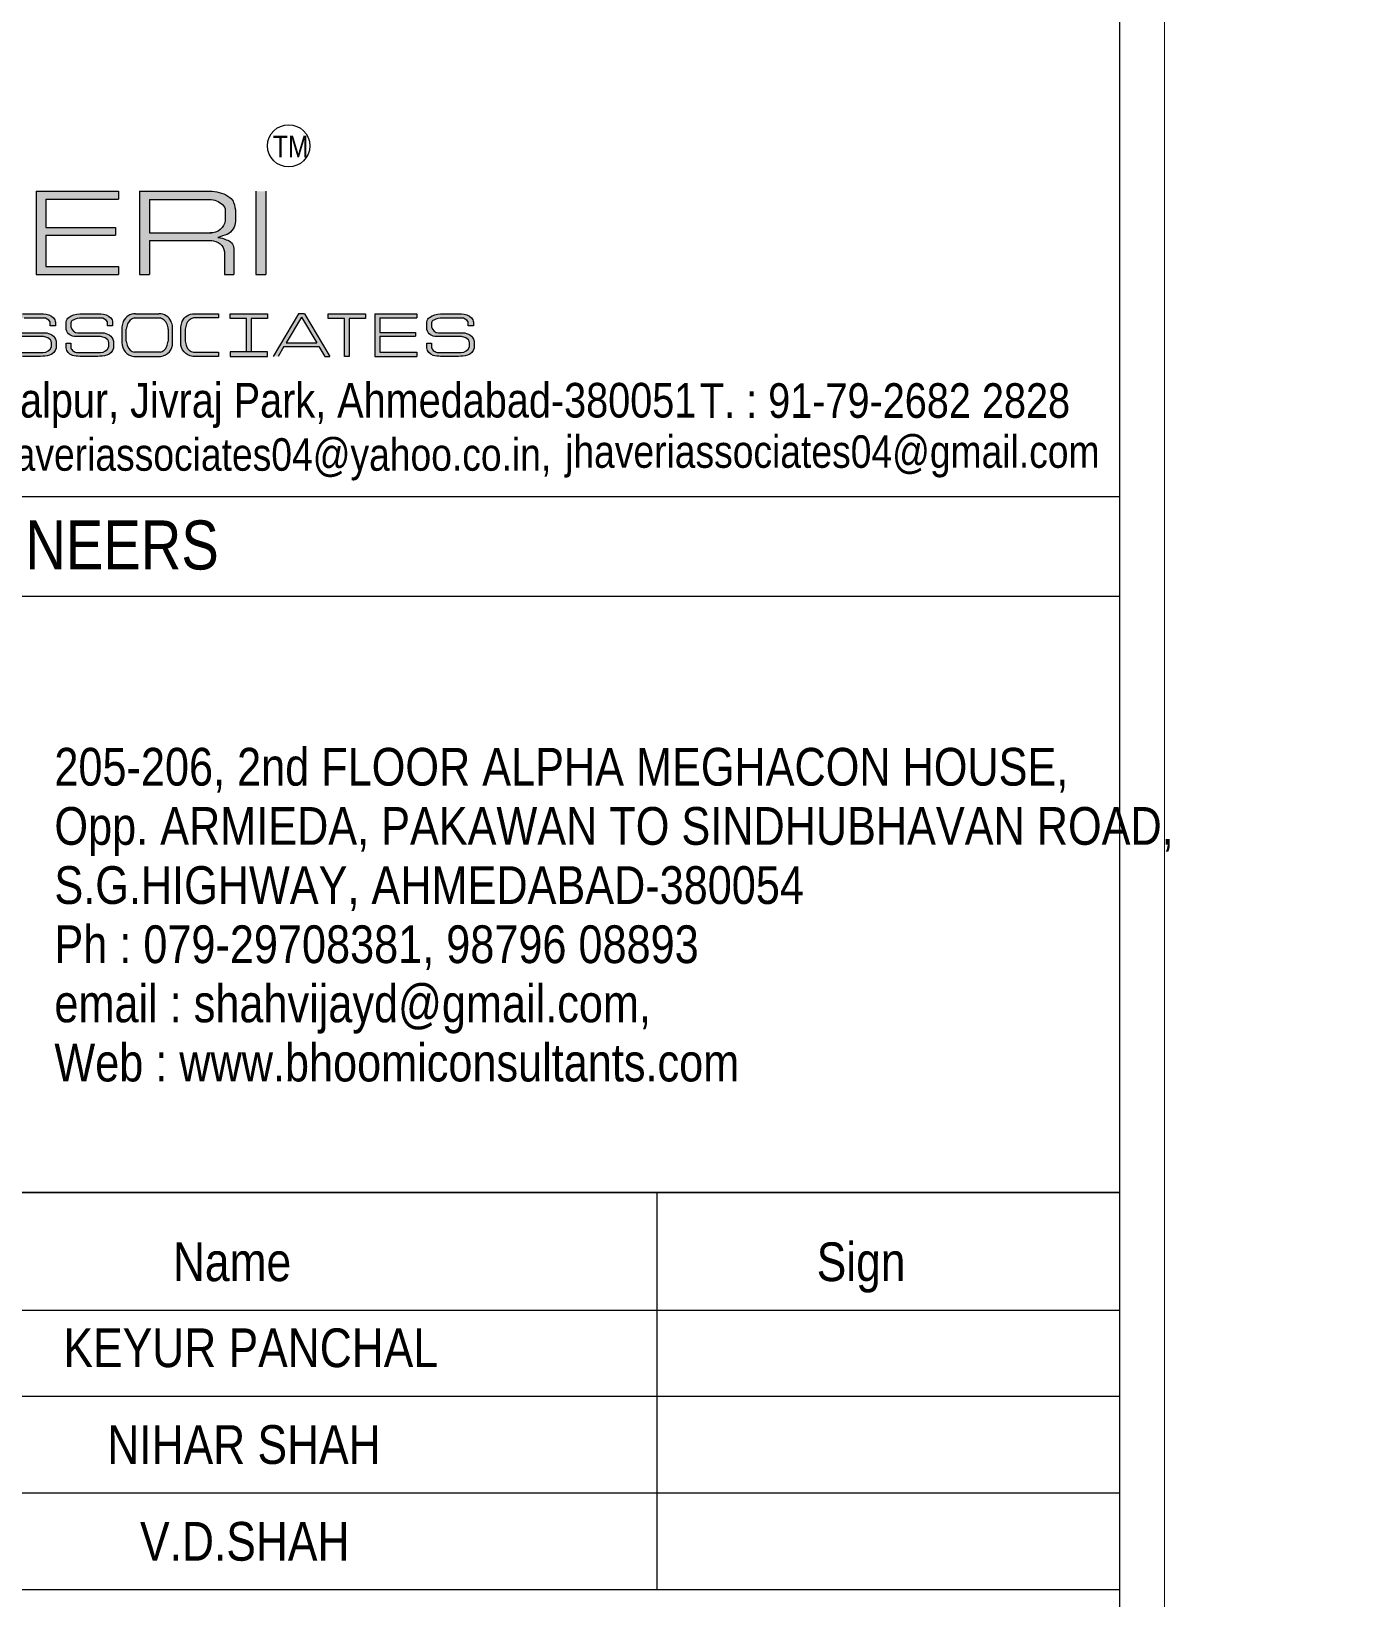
# Model space of a CAD drawing. Header units: millimetres. Extents: x 1112055 to 3390982, y -148532 to 766891.
# Drawn here: x 3072586 to 3083605, y 312765 to 325783 of the extents above; entities that cross this region are included whole.
import ezdxf

# ---------------------------------------------------------------- set-up
doc = ezdxf.new("R2010")
doc.units = ezdxf.units.MM
for name, color, linetype, lineweight in [('B TITLE BLOCK', 250, 'Continuous', 0), ('P_TITLE BLOCK TEXT', 7, 'Continuous', 9), ('tb text', 7, 'Continuous', 13)]:
    doc.layers.add(name, color=color, linetype=linetype, lineweight=lineweight)
doc.layers.add('FORMAT TEXT', color=7, linetype='Continuous')
doc.styles.add('SWINC', font='swissc.ttf')

msp = doc.modelspace()

# ---------------------------------------------------------------- hatches: boundary and pattern name
at = {"layer": 'P_TITLE BLOCK TEXT'}
for color, points in [(7, [(3073310.984373331, 324453.9396217392), (3072627.183049562, 324453.9396217392), (3072627.183049562, 323761.9923354262), (3073310.984373331, 323761.9923354262), (3073310.984373331, 323828.443466751), (3072708.229262485, 323828.443466751), (3072708.229262485, 324089.8603084233), (3073285.643502244, 324089.8603084233), (3073285.643502244, 324151.8447571335), (3072708.229262485, 324151.8447571335), (3072708.229262485, 324388.2525793597), (3073310.984373331, 324388.2525793597)]), (7, [(3074533.163928625, 324453.9396217392), (3074452.117715688, 324453.9396217392), (3074452.117715688, 323761.9923354262), (3074533.163928625, 323761.9923354262)]), (256, [(3073828.327321661, 323197.3562700829), (3073828.327321661, 323328.3664413057, -0.065444553260905), (3073839.814083406, 323370.8222457828, -0.3186236598127411), (3073942.05383104, 323434.7726882169), (3074141.422831879, 323434.7726882169), (3074141.422831879, 323400.8111380457), (3073932.670125935, 323400.8111380457, 0.2644804300768096), (3073875.484090236, 323350.9485070708, 0.0506837276388673), (3073864.914293024, 323306.8605753782), (3073864.914293024, 323209.4418072063, 0.0506837276411283), (3073875.484090236, 323165.3538755138, 0.2644804300830637), (3073932.670125935, 323115.4912445392), (3074141.422831879, 323115.4912445392), (3074141.422831879, 323081.5296943681), (3073927.408453187, 323081.5296943681, -0.3947190252426027)]), (256, [(3075362.11847849, 323434.7726882169), (3075051.166130857, 323434.7726882006), (3075051.166130857, 323395.8826999441), (3075187.197310545, 323395.8826999441), (3075187.197310545, 323081.5296943681), (3075226.087298801, 323081.5296943681), (3075226.087298801, 323395.8826999441), (3075362.11847849, 323395.8826999441)]), (256, [(3075790.303841323, 323434.7726882169), (3075441.219407313, 323434.7726882169), (3075441.219407313, 323081.5296943681), (3075790.303841323, 323081.5296943681), (3075790.303841323, 323115.4533718562), (3075482.59395631, 323115.4533718562), (3075482.59395631, 323248.9081445152), (3075777.367183649, 323248.9081445152), (3075777.367183649, 323280.5515553124), (3075482.59395631, 323280.5515553124), (3075482.59395631, 323401.2390824429), (3075790.303841323, 323401.2390824429)])]:
    msp.add_hatch(color=color, dxfattribs=at).paths.add_polyline_path(points)
h = msp.add_hatch(color=7, dxfattribs=at)
h.paths.add_polyline_path([(3074236.136231583, 324402.7068109405, -0.1662994059925575), (3074266.943885806, 324359.8621425907, -0.0791995366985774), (3074282.742223042, 324278.3947210738), (3074282.742223042, 324204.3273066071, -0.2597704900776225), (3074214.028294122, 324095.2024556641, -0.0146451845304826), (3074137.080887668, 324070.875935995, -0.0494066516944872), (3074205.700031699, 324051.4926832323, -0.351322737650402), (3074267.435742587, 323978.3577163239), (3074267.435742587, 323761.9923354262), (3074191.661619487, 323761.9923354262), (3074191.661619487, 323949.7859703088, 0.3675094121381071), (3074085.313108013, 324044.3620498517), (3073567.113666935, 324044.3620498517), (3073567.113666935, 323761.9923354262), (3073486.067453999, 323761.9923354262), (3073486.067453999, 324453.9396217392), (3074088.143700011, 324453.9396217392, -0.1432384059828174)])
h.paths.add_polyline_path([(3074066.37391409, 324385.7738230359, -0.1815059090176984), (3074174.508114367, 324343.3578215461, -0.2046130928259839), (3074197.720167831, 324293.3048158572), (3074197.720167831, 324214.2837739865, -0.3961353841263715), (3074071.640880419, 324107.531483944), (3073567.113666935, 324107.531483944), (3073567.113666935, 324385.7738230359)], flags=16)
h = msp.add_hatch(color=7, dxfattribs=at)
edge = h.paths.add_edge_path()
edge.add_line((3072742.820186234, 323336.8439433168), (3072742.820186234, 323370.1115986209))
edge.add_arc((3072686.587557562, 323333.5682137265), 67.06360792046587, 33.01826321565937, 89.55826277274527)
edge.add_line((3072687.104597369, 323400.6298284991), (3072528.18106126, 323400.6298284991))
edge.add_arc((3072536.674117197, 323205.1003758083), 195.7138188039583, 92.48714741867238, 114.0429537283817)
edge.add_arc((3072469.13880052, 323356.4816519212), 29.9510070574212, 114.0429537292014, 173.3691583152144)
edge.add_line((3072439.388143164, 323359.940150277), (3072439.388143164, 323326.5701847596))
edge.add_arc((3072500.506892046, 323338.8640246816), 62.34292233096473, 191.3730973810579, 266.9893197894401)
edge.add_line((3072497.23251055, 323276.607150442), (3072698.596626034, 323276.607150442))
edge.add_arc((3072704.243203539, 323184.1508481632), 92.62856831562863, 15.593509061368707, 93.49488039927837, ccw=False)
edge.add_line((3072793.462394554, 323209.0503988146), (3072793.685030419, 323149.8105164426))
edge.add_arc((3072713.421411639, 323170.8059685469), 82.96419413979505, 286.83610795887023, 345.34095802321593, ccw=False)
edge.add_arc((3072656.135762896, 323419.8675382659), 338.3850758990267, 270.957315856036, 283.90443097197135, ccw=False)
edge.add_line((3072661.789343819, 323081.5296943681), (3072513.933430066, 323081.5296943681))
edge.add_arc((3072519.11683501, 323345.7640109202), 264.2851523032929, 255.2817551210539, 268.8761901034659, ccw=False)
edge.add_arc((3072469.626220488, 323157.3614504606), 69.49078454225621, 183.4260365920849, 255.28175512112222, ccw=False)
edge.add_line((3072400.259631639, 323153.2086817559), (3072400.259631639, 323190.6698443532))
edge.add_line((3072400.259631639, 323190.6698443478), (3072439.388143172, 323190.6698443478))
edge.add_line((3072439.388143164, 323190.6698443478), (3072439.388143164, 323153.1858911444))
edge.add_arc((3072491.691733061, 323170.8016202036), 55.19039250994571, 198.6134072770147, 234.8504137460372)
edge.add_arc((3072499.681853826, 323182.1495232552), 69.06904279648975, 234.8504137460925, 265.2644397944081)
edge.add_line((3072493.979717505, 323113.3162586787), (3072684.518011803, 323113.3162586787))
edge.add_arc((3072677.676876583, 323199.0796660563), 86.03582496532252, 274.560686205346, 333.2673842340542)
edge.add_line((3072754.516802625, 323160.3783877553), (3072754.953339842, 323194.3824433329))
edge.add_arc((3072701.513305822, 323186.8261826636), 53.971606525379, 8.048099003154439, 64.75619501779866)
edge.add_arc((3072674.878511984, 323130.3365086303), 116.4255536886003, 64.75619501766535, 84.2704522637553)
edge.add_line((3072686.501611701, 323246.1804256184), (3072479.784403706, 323246.1804256184))
edge.add_arc((3072476.918419757, 323325.8482099494), 79.71931838020582, 195.9277156249386, 272.06028075515746, ccw=False)
edge.add_line((3072400.259631639, 323303.9712831308), (3072400.259631639, 323369.6000475425))
edge.add_arc((3072457.998672292, 323359.0881692105), 58.68812829139868, 127.4257817439836, 169.6818301060378, ccw=False)
edge.add_arc((3072508.347011564, 323293.2966519667), 141.5342447334787, 88.35670740953611, 127.4257817451778, ccw=False)
edge.add_line((3072512.40577981, 323434.7726882169), (3072687.745035883, 323434.7726882169))
edge.add_arc((3072688.412063226, 323317.364716862), 117.4098661228488, 45.30042708121442, 90.32550976599077, ccw=False)
edge.add_arc((3072734.479678722, 323363.9179890265), 51.91610804594104, 1.893356471615789, 45.30042708090781, ccw=False)
edge.add_line((3072786.367443367, 323365.6332604045), (3072786.367443367, 323336.8439433145))
edge.add_line((3072786.367443367, 323336.8439433168), (3072742.820186241, 323336.8439433168))
h = msp.add_hatch(color=7, dxfattribs=at)
edge = h.paths.add_edge_path()
edge.add_line((3073218.499517588, 323336.8439433168), (3073218.499517588, 323370.1115986209))
edge.add_arc((3073162.266888916, 323333.5682137265), 67.06360792046587, 33.01826321565937, 89.55826277274527)
edge.add_line((3073162.783928722, 323400.6298284991), (3073003.860392613, 323400.6298284991))
edge.add_arc((3073012.353448566, 323205.1003758083), 195.7138188039583, 92.48714741867238, 114.0429537283817)
edge.add_arc((3072944.818131873, 323356.4816519212), 29.9510070574212, 114.0429537292014, 173.3691583152144)
edge.add_line((3072915.067474533, 323359.940150277), (3072915.067474533, 323326.5701847596))
edge.add_arc((3072976.1862234, 323338.8640246816), 62.34292233096473, 191.3730973810579, 266.9893197894401)
edge.add_line((3072972.91184192, 323276.607150442), (3073174.275957404, 323276.607150442))
edge.add_arc((3073179.92253491, 323184.1508481632), 92.62856831562863, 15.593509061368707, 93.49488039927837, ccw=False)
edge.add_line((3073269.141725925, 323209.0503988146), (3073269.36436179, 323149.8105164426))
edge.add_arc((3073189.100743009, 323170.8059685469), 82.96419413979505, 286.83610795887023, 345.34095802321593, ccw=False)
edge.add_arc((3073131.815094249, 323419.8675382659), 338.3850758990267, 270.957315856036, 283.90443097197135, ccw=False)
edge.add_line((3073137.468675173, 323081.5296943681), (3072989.612761421, 323081.5296943681))
edge.add_arc((3072994.796166365, 323345.7640109202), 264.2851523032929, 255.2817551210539, 268.8761901034659, ccw=False)
edge.add_arc((3072945.305551843, 323157.3614504606), 69.49078454225621, 183.4260365920849, 255.28175512112222, ccw=False)
edge.add_line((3072875.938962993, 323153.2086817559), (3072875.938962993, 323190.6698443532))
edge.add_line((3072875.938962993, 323190.6698443478), (3072915.067474525, 323190.6698443478))
edge.add_line((3072915.067474533, 323190.6698443478), (3072915.067474533, 323153.1858911444))
edge.add_arc((3072967.371064414, 323170.8016202036), 55.19039250994571, 198.6134072770147, 234.8504137460372)
edge.add_arc((3072975.36118518, 323182.1495232552), 69.06904279648975, 234.8504137460925, 265.2644397944081)
edge.add_line((3072969.659048859, 323113.3162586787), (3073160.197343157, 323113.3162586787))
edge.add_arc((3073153.356207937, 323199.0796660563), 86.03582496532252, 274.560686205346, 333.2673842340542)
edge.add_line((3073230.19613398, 323160.3783877553), (3073230.632671196, 323194.3824433329))
edge.add_arc((3073177.192637177, 323186.8261826636), 53.971606525379, 8.048099003154439, 64.75619501779866)
edge.add_arc((3073150.557843336, 323130.3365086303), 116.4255536886003, 64.75619501766535, 84.2704522637553)
edge.add_line((3073162.180943054, 323246.1804256184), (3072955.463735059, 323246.1804256184))
edge.add_arc((3072952.597751111, 323325.8482099494), 79.71931838020582, 195.9277156249386, 272.06028075515746, ccw=False)
edge.add_line((3072875.938962993, 323303.9712831308), (3072875.938962993, 323369.6000475425))
edge.add_arc((3072933.678003646, 323359.0881692105), 58.68812829139868, 127.4257817439836, 169.6818301060378, ccw=False)
edge.add_arc((3072984.026342918, 323293.2966519667), 141.5342447334787, 88.35670740953611, 127.4257817451778, ccw=False)
edge.add_line((3072988.085111164, 323434.7726882169), (3073163.424367237, 323434.7726882169))
edge.add_arc((3073164.091394597, 323317.364716862), 117.4098661228488, 45.30042708121442, 90.32550976599077, ccw=False)
edge.add_arc((3073210.159010091, 323363.9179890265), 51.91610804594104, 1.893356471615789, 45.30042708090781, ccw=False)
edge.add_line((3073262.046774722, 323365.6332604045), (3073262.046774722, 323336.8439433145))
edge.add_line((3073262.046774722, 323336.8439433168), (3073218.499517595, 323336.8439433168))
h = msp.add_hatch(color=256, dxfattribs=at)
h.paths.add_polyline_path([(3073645.93060102, 323434.7726882169), (3073452.695440928, 323434.7726882169, 0.3186216901171488), (3073350.455980123, 323370.8229338861, 0.0654456625201036), (3073338.96893155, 323328.3664413057), (3073338.96893155, 323197.3562700829, 0.3947190252434177), (3073438.050063075, 323081.5296943681), (3073660.575978859, 323081.5296943681, 0.394719025241403), (3073759.6571104, 323197.3562700829), (3073759.6571104, 323328.3664413057, 0.0654456625725081), (3073748.170061811, 323370.8229339022, 0.3186216900435543)])
h.paths.add_polyline_path([(3073723.070139036, 323306.8605753782, 0.1047262594535254), (3073712.50034181, 323350.9485070708), (3073712.500502443, 323350.948048003), (3073712.500217988, 323350.9488609735, 0.2644791230732378), (3073655.31430611, 323400.8111380457), (3073443.311735823, 323400.8111380457, 0.2644804300744661), (3073386.12570014, 323350.9485070708, 0.0506837276411892), (3073375.555902913, 323306.8605753782), (3073375.555902913, 323209.4418072063, 0.0506837276411892), (3073386.12570014, 323165.3538755138, 0.2644804300744662), (3073443.311735823, 323115.4912445392), (3073655.31430611, 323115.4912445392, 0.2644804300768095), (3073712.50034181, 323165.3538755138, 0.0473854188635733), (3073723.070139036, 323209.4418072063)], flags=16)
h = msp.add_hatch(color=256, dxfattribs=at)
h.paths.add_polyline_path([(3074549.378960671, 323120.4196826243), (3074238.426613038, 323120.4196826243), (3074238.426613038, 323081.5296943681), (3074549.378960671, 323081.5296943681)])
h.paths.add_polyline_path([(3074374.457792726, 323120.4196826243), (3074413.347780982, 323120.4196826243), (3074413.347780982, 323395.8826999441), (3074549.378960671, 323395.8826999441), (3074549.378960671, 323434.7726882169), (3074238.426613038, 323434.7726882006), (3074238.426613038, 323395.8826999441), (3074374.457792726, 323395.8826999441)])
h = msp.add_hatch(color=7, dxfattribs=at)
h.paths.add_polyline_path([(3074855.483627507, 323434.7726882169), (3074804.826693854, 323434.7726882169), (3074594.722891519, 323081.5296943681), (3074635.997798393, 323081.5296943681), (3074684.777341775, 323163.5416891756), (3074975.532979587, 323163.5416891756), (3075024.31252297, 323081.5296943681), (3075065.587429843, 323081.5296943681)])
h.paths.add_polyline_path([(3074830.155160688, 323407.9622822958), (3074956.817323179, 323195.0079188419), (3074703.492998185, 323195.0079188419)], flags=16)
h = msp.add_hatch(color=7, dxfattribs=at)
edge = h.paths.add_edge_path()
edge.add_line((3076215.229646421, 323336.8439433168), (3076215.229646421, 323370.1115986209))
edge.add_arc((3076158.997017733, 323333.5682137265), 67.06360792046587, 33.01826321565937, 89.55826277274527)
edge.add_line((3076159.514057539, 323400.6298284991), (3076000.59052143, 323400.6298284991))
edge.add_arc((3076009.083577384, 323205.1003758083), 195.7138188039583, 92.48714741867238, 114.0429537283817)
edge.add_arc((3075941.548260706, 323356.4816519212), 29.9510070574212, 114.0429537292014, 173.3691583152144)
edge.add_line((3075911.797603351, 323359.940150277), (3075911.797603351, 323326.5701847596))
edge.add_arc((3075972.916352233, 323338.8640246816), 62.34292233096473, 191.3730973810579, 266.9893197894401)
edge.add_line((3075969.641970737, 323276.607150442), (3076171.00608622, 323276.607150442))
edge.add_arc((3076176.652663726, 323184.1508481632), 92.62856831562863, 15.593509061368707, 93.49488039927837, ccw=False)
edge.add_line((3076265.871854741, 323209.0503988146), (3076266.094490606, 323149.8105164426))
edge.add_arc((3076185.830871826, 323170.8059685469), 82.96419413979505, 286.83610795887023, 345.34095802321593, ccw=False)
edge.add_arc((3076128.545223066, 323419.8675382659), 338.3850758990267, 270.957315856036, 283.90443097197135, ccw=False)
edge.add_line((3076134.198804006, 323081.5296943681), (3075986.342890254, 323081.5296943681))
edge.add_arc((3075991.526295182, 323345.7640109202), 264.2851523032929, 255.2817551210539, 268.8761901034659, ccw=False)
edge.add_arc((3075942.03568066, 323157.3614504606), 69.49078454225621, 183.4260365920849, 255.28175512112222, ccw=False)
edge.add_line((3075872.66909181, 323153.2086817559), (3075872.66909181, 323190.6698443532))
edge.add_line((3075872.66909181, 323190.6698443478), (3075911.797603343, 323190.6698443478))
edge.add_line((3075911.797603351, 323190.6698443478), (3075911.797603351, 323153.1858911444))
edge.add_arc((3075964.101193231, 323170.8016202036), 55.19039250994571, 198.6134072770147, 234.8504137460372)
edge.add_arc((3075972.091313996, 323182.1495232552), 69.06904279648975, 234.8504137460925, 265.2644397944081)
edge.add_line((3075966.389177692, 323113.3162586787), (3076156.92747199, 323113.3162586787))
edge.add_arc((3076150.086336755, 323199.0796660563), 86.03582496532252, 274.560686205346, 333.2673842340542)
edge.add_line((3076226.926262812, 323160.3783877553), (3076227.362800029, 323194.3824433329))
edge.add_arc((3076173.92276601, 323186.8261826636), 53.971606525379, 8.048099003154439, 64.75619501779866)
edge.add_arc((3076147.287972169, 323130.3365086303), 116.4255536886003, 64.75619501766535, 84.2704522637553)
edge.add_line((3076158.911071886, 323246.1804256184), (3075952.193863892, 323246.1804256184))
edge.add_arc((3075949.327879944, 323325.8482099494), 79.71931838020582, 195.9277156249386, 272.06028075515746, ccw=False)
edge.add_line((3075872.66909181, 323303.9712831308), (3075872.66909181, 323369.6000475425))
edge.add_arc((3075930.408132479, 323359.0881692105), 58.68812829139868, 127.4257817439836, 169.6818301060378, ccw=False)
edge.add_arc((3075980.756471735, 323293.2966519667), 141.5342447334787, 88.35670740953611, 127.4257817451778, ccw=False)
edge.add_line((3075984.815239981, 323434.7726882169), (3076160.154496054, 323434.7726882169))
edge.add_arc((3076160.821523413, 323317.364716862), 117.4098661228488, 45.30042708121442, 90.32550976599077, ccw=False)
edge.add_arc((3076206.889138908, 323363.9179890265), 51.91610804594104, 1.893356471615789, 45.30042708090781, ccw=False)
edge.add_line((3076258.776903538, 323365.6332604045), (3076258.776903538, 323336.8439433145))
edge.add_line((3076258.776903538, 323336.8439433168), (3076215.229646412, 323336.8439433168))

# ---------------------------------------------------------------- linework, layer by layer
at = {"layer": 'B TITLE BLOCK', "color": 250, "lineweight": 0}
for p, q in [((3081626.713539361, 321085.8709208514), (3068044.370635276, 321085.8709208514)), ((3081626.713539361, 316132.4153719869), (3068044.370635276, 316132.4153719869)), ((3068044.370635276, 316132.4153719869), (3081626.713539361, 316132.4153719869)), ((3068044.370635276, 316132.4153719869), (3081626.713539361, 316132.4153719869)), ((3077784.706716815, 312831.3041930412), (3077784.706716815, 316132.3752557805)), ((3068044.737134282, 315154.6236664245), (3081627.08003837, 315154.6236664245)), ((3068044.737134282, 315154.6236664245), (3081627.08003837, 315154.6236664245)), ((3068044.737134282, 314439.739536943), (3081627.08003837, 314439.739536943)), ((3068044.737134282, 314439.739536943), (3081627.08003837, 314439.739536943)), ((3068044.737134282, 313635.521864992), (3081627.08003837, 313635.521864992)), ((3068044.737134282, 313635.521864992), (3081627.08003837, 313635.521864992)), ((3068044.737134282, 313635.521864992), (3081627.08003837, 313635.521864992)), ((3081627.08003837, 312831.3041930412), (3068044.277750411, 312831.3041930412)), ((3081627.08003837, 312831.3041930412), (3068044.737134282, 312831.3041930412))]:
    msp.add_line(p, q, dxfattribs=at)
at = {"layer": 'B TITLE BLOCK', "color": 1, "const_width": 8.389066461453254}
msp.add_lwpolyline([(2974602.935795619, 376187.4520394256), (2974602.935795619, 300377.4520394258), (3082000.435795619, 300377.4520394263), (3082000.435795619, 376187.4520394261)], close=True, dxfattribs=at)
at = {"layer": 'B TITLE BLOCK', "color": 250, "lineweight": 0}
for points, const_width in [([(2974976.658051876, 375813.7297831686), (2974976.658051876, 300751.1742956828), (3081626.713539362, 300751.1742956833), (3081626.713539362, 375813.7297831691)], 8.389066461453254), ([(3068044.370635276, 300751.174295683), (3081626.713539361, 300751.174295683), (3081626.713539362, 375813.7297831691), (3068044.370635277, 375813.7297831691)], 11.32523972296189), ([(3081626.713539361, 300751.174295683), (3068044.370635276, 300751.174295683), (3068044.370635276, 326657.6088320613), (3081626.713539361, 326657.6088320613)], 11.32523972296189)]:
    msp.add_lwpolyline(points, close=True, dxfattribs=dict(at, const_width=const_width))
at = {"layer": 'B TITLE BLOCK', "color": 250, "lineweight": 0, "const_width": 11.32523972296189}
msp.add_lwpolyline([(3068044.370635276, 321914.6399090266), (3081626.713539361, 321914.6399090266)], dxfattribs=at)
at = {"layer": 'P_TITLE BLOCK TEXT'}
for p, q in [((3073443.311735823, 323400.8111380435), (3073655.31430611, 323400.8111380435)), ((3073338.96893155, 323328.366441303), (3073338.96893155, 323197.3562700801)), ((3073375.555902913, 323209.441807204), (3073375.555902913, 323306.8605753759)), ((3073723.070139036, 323306.8605753759), (3073723.070139036, 323209.441807204)), ((3073759.6571104, 323197.3562700801), (3073759.6571104, 323328.366441303)), ((3073438.05006309, 323081.5296943655), (3073660.575978859, 323081.5296943655)), ((3073655.31430611, 323115.4912445365), (3073443.311735823, 323115.4912445365))]:
    msp.add_line(p, q, dxfattribs=at)
at = {"layer": 'P_TITLE BLOCK TEXT', "color": 7}
for points in [[(3072627.183049562, 324453.9396217371), (3073310.984373331, 324453.9396217371)], [(3072627.183049562, 324453.9396217371), (3072627.183049562, 323761.9923354235)], [(3073310.984373331, 324453.9396217371), (3073310.984373331, 324388.2525793576)], [(3073486.067453999, 324453.9396217371), (3073486.067453999, 323761.9923354235)], [(3073486.067453999, 324453.9396217371), (3074088.143700011, 324453.9396217371)], [(3074452.117715688, 324453.9396217371), (3074452.117715688, 323761.9923354235)], [(3074533.163928625, 324453.9396217371), (3074533.163928625, 323761.9923354235)], [(3072708.229262485, 324388.2525793576), (3072708.229262485, 324151.844757131)], [(3072708.229262485, 324388.2525793576), (3073310.984373331, 324388.2525793576)], [(3073567.113666935, 324385.7738230337), (3073567.113666935, 324107.5314839415)], [(3073567.113666935, 324385.7738230337), (3074066.37391409, 324385.7738230337)], [(3074197.720167831, 324293.3048158547), (3074197.720167831, 324214.2837739839)], [(3074282.742223042, 324278.3947210555), (3074282.742223042, 324204.3273066047)], [(3072708.229262485, 324151.844757131), (3073285.643502244, 324151.844757131)], [(3072708.229262485, 324089.8603084208), (3072708.229262485, 323828.4434667485)], [(3072708.229262485, 324089.8603084208), (3073285.643502244, 324089.8603084208)], [(3073285.643502244, 324151.844757131), (3073285.643502244, 324089.8603084208)], [(3073567.113666935, 324107.5314839415), (3074084.122168065, 324107.5314839415)], [(3073567.113666935, 324044.3620498494), (3073567.113666935, 323761.9923354235)], [(3073567.113666935, 324044.3620498494), (3074085.313108013, 324044.3620498494)], [(3074191.661619487, 323949.7859703068), (3074191.661619487, 323761.9923354235)], [(3072708.229262485, 323828.4434667485), (3073310.984373331, 323828.4434667485)], [(3073310.984373331, 323828.4434667485), (3073310.984373331, 323761.9923354235)], [(3072627.183049562, 323761.9923354235), (3073310.984373331, 323761.9923354235)], [(3073486.067453999, 323761.9923354235), (3073567.113666935, 323761.9923354235)], [(3074191.661619487, 323761.9923354235), (3074267.435742587, 323761.9923354235)], [(3074452.117715688, 323761.9923354235), (3074533.163928625, 323761.9923354235)], [(3074452.117715688, 323761.9923354235), (3074533.163928625, 323761.9923354235)], [(3074804.826693854, 323434.7726882141), (3074594.722891519, 323081.5296943655)], [(3074830.155160688, 323407.9622822936), (3074703.492998185, 323195.0079188394)], [(3074855.483627507, 323434.7726882141), (3074804.826693854, 323434.7726882141)], [(3074830.155160688, 323407.9622822936), (3074956.817323179, 323195.0079188394)], [(3074855.483627507, 323434.7726882141), (3075065.587429843, 323081.5296943655)], [(3075441.219407313, 323434.7726882141), (3075790.303841323, 323434.7726882141)], [(3075441.219407313, 323434.7726882141), (3075441.219407313, 323081.5296943655)], [(3075482.59395631, 323401.2390824404), (3075482.59395631, 323280.5515553096)], [(3075482.59395631, 323401.2390824404), (3075790.303841323, 323401.2390824404)], [(3075790.303841323, 323434.7726882141), (3075790.303841323, 323401.2390824404)], [(3075482.59395631, 323280.5515553096), (3075777.367183649, 323280.5515553096)], [(3075482.59395631, 323248.9081445129), (3075482.59395631, 323115.4533718537)], [(3075482.59395631, 323248.9081445129), (3075777.367183649, 323248.9081445129)], [(3075777.367183649, 323280.5515553096), (3075777.367183649, 323248.9081445129)], [(3074684.777341775, 323163.5416891729), (3074635.997798393, 323081.5296943655)], [(3074684.777341775, 323163.5416891729), (3074975.532979587, 323163.5416891729)], [(3074703.492998185, 323195.0079188394), (3074956.817323179, 323195.0079188394)], [(3074975.532979587, 323163.5416891729), (3075024.31252297, 323081.5296943655)], [(3075024.31252297, 323081.5296943655), (3075065.587429843, 323081.5296943655)], [(3075441.219407313, 323081.5296943655), (3075790.303841323, 323081.5296943655)], [(3075482.59395631, 323115.4533718537), (3075790.303841323, 323115.4533718537)], [(3075790.303841323, 323115.4533718537), (3075790.303841323, 323081.5296943655)]]:
    msp.add_lwpolyline(points, dxfattribs=at)
for points in [[(3074088.143700011, 324453.9396217371, -0.1432384059828174), (3074236.136231583, 324402.7068109383, -0.1662994059925575), (3074266.943885806, 324359.8621425877, -0.0791995367245889), (3074282.742223042, 324278.3947210555, 1.678218886483149)], [(3074066.37391409, 324385.7738230337, -0.1815059090176984), (3074174.508114367, 324343.3578215435, -0.2046130927975971), (3074197.720167831, 324293.3048158547, 10.50997811602303)], [(3074197.720167831, 324214.2837739839, -0.3961353841393621), (3074071.640880419, 324107.5314839415, -0.3062019991474196)], [(3074282.742223042, 324204.3273066047, -0.2597704900776225), (3074214.028294122, 324095.2024556616, -0.0146451845304826), (3074137.080887668, 324070.8759359923, -0.0494066516944872), (3074205.700031699, 324051.4926832298, -0.351322737721068), (3074267.435742587, 323978.3577163059), (3074267.435742587, 323761.9923354235)], [(3074080.368776472, 324044.3620498494, -0.3803317739883389), (3074191.661619487, 323949.7859703068, -39.10634366962048)], [(3072512.40577981, 323434.7726882141), (3072687.745035882, 323434.7726882141, -0.1990261439851543), (3072770.996919055, 323400.8202035113, -0.1916967583265429), (3072786.367443367, 323365.6332604022), (3072786.367443367, 323336.843943314), (3072742.820186234, 323336.843943314), (3072742.820186234, 323370.1115986058, 0.2518321425504549), (3072687.104597369, 323400.6298284968), (3072528.18106126, 323400.6298284968, 0.0943332803251045)], [(3073828.327321661, 323187.4835221018), (3073828.327321661, 323328.366441303, -0.0654451079201827), (3073839.814226821, 323370.8225898479, -0.3186226749167162), (3073942.053831025, 323434.7726882141), (3074141.422831879, 323434.7726882141), (3074141.422831879, 323400.8111380435), (3073932.670125935, 323400.8111380435, 0.2644804300768096), (3073875.484090236, 323350.948507068, 0.0506837276411283), (3073864.914293024, 323306.8605753759), (3073864.914293024, 323209.441807204, 0.0506837276411283), (3073875.484090236, 323165.3538755112, 0.2644804300768096), (3073932.670125935, 323115.4912445365), (3074141.422831879, 323115.4912445365), (3074141.422831879, 323081.5296943655), (3073927.408453187, 323081.5296943655, -0.3947190252579334), (3073828.327321661, 323197.3562700801)], [(3072497.23251055, 323276.6071504395), (3072698.596626035, 323276.6071504395, -0.3536343318604639), (3072793.462394554, 323209.0503988122), (3072793.685030425, 323149.8105164343, -0.2609690833415413), (3072737.450749739, 323091.3978554939, -0.0565526202682377), (3072661.789343819, 323081.5296943655), (3072513.933430073, 323081.5296943655, -0.0593865794242292)], [(3072493.979717505, 323113.3162586759), (3072684.518011806, 323113.3162586759, 0.2619100095917326), (3072754.516802625, 323160.3783877527), (3072754.95333984, 323194.3824433276, 0.2526122615055632), (3072724.530627832, 323235.6435688892, 0.085353380822099), (3072686.501611701, 323246.1804256162), (3072479.784403704, 323246.1804256162, -0.3449747456290864)]]:
    msp.add_lwpolyline(points, format="xyb", dxfattribs=at)
for points in [[(3073218.499517588, 323336.843943314), (3073218.499517588, 323370.1115986058, 0.2518321425504549), (3073162.783928722, 323400.6298284968), (3073003.860392615, 323400.6298284968, 0.0943332803251045), (3072932.615450673, 323383.8341179031, 0.2648005950274), (3072915.067474533, 323359.9401502748), (3072915.067474533, 323326.5701847551, 0.342455608626355), (3072972.91184192, 323276.6071504395), (3073174.275957388, 323276.6071504395, -0.3536343318604639), (3073269.141725925, 323209.0503988122), (3073269.36436178, 323149.8105164343, -0.2609690833415413), (3073213.130081093, 323091.3978554939, -0.0565526202682377), (3073137.468675173, 323081.5296943655), (3072989.612761427, 323081.5296943655, -0.0593865794242292), (3072927.650310208, 323090.1508740714, -0.324223828793496), (3072875.938962993, 323153.2086817531), (3072875.938962993, 323190.6698443445), (3072915.067474533, 323190.6698443445), (3072915.067474533, 323153.1858911358, 0.1594446921200951), (3072935.597232516, 323125.6750977053, 0.1334907776809275), (3072969.659048859, 323113.3162586759), (3073160.19734316, 323113.3162586759, 0.2619100095917326), (3073230.19613398, 323160.3783877527), (3073230.632671195, 323194.3824433276, 0.2526122615055632), (3073200.209959202, 323235.6435688892, 0.085353380822099), (3073162.180943054, 323246.1804256162), (3072955.463735058, 323246.1804256162, -0.3449747456290864), (3072875.938962993, 323303.9712831285), (3072875.938962993, 323369.6000475471, -0.1864948836794344), (3072898.011276954, 323405.6948319132, -0.172141735516322), (3072988.085111164, 323434.7726882141), (3073163.424367236, 323434.7726882141, -0.1990261439851543), (3073246.676250408, 323400.8202035113, -0.1916967583265429), (3073262.046774722, 323365.6332604022), (3073262.046774722, 323336.843943314)], [(3076215.229646421, 323336.843943314), (3076215.229646421, 323370.1115986058, 0.2518321425504549), (3076159.514057539, 323400.6298284968), (3076000.590521431, 323400.6298284968, 0.0943332803251045), (3075929.345579505, 323383.8341179031, 0.2648005950274), (3075911.797603351, 323359.9401502748), (3075911.797603351, 323326.5701847551, 0.342455608626355), (3075969.641970737, 323276.6071504395), (3076171.006086222, 323276.6071504395, -0.3536343318604639), (3076265.871854741, 323209.0503988122), (3076266.094490612, 323149.8105164343, -0.2609690833415413), (3076209.860209926, 323091.3978554939, -0.0565526202682377), (3076134.198804006, 323081.5296943655), (3075986.342890244, 323081.5296943655, -0.0593865794242292), (3075924.380439041, 323090.1508740714, -0.324223828793496), (3075872.66909181, 323153.2086817531), (3075872.66909181, 323190.6698443445), (3075911.797603351, 323190.6698443445), (3075911.797603351, 323153.1858911358, 0.1594446921200951), (3075932.327361334, 323125.6750977053, 0.1334907776809275), (3075966.389177692, 323113.3162586759), (3076156.927471976, 323113.3162586759, 0.2619100095917326), (3076226.926262812, 323160.3783877527), (3076227.362800027, 323194.3824433276, 0.2526122615055632), (3076196.940088019, 323235.6435688892, 0.085353380822099), (3076158.911071886, 323246.1804256162), (3075952.193863891, 323246.1804256162, -0.3449747456290864), (3075872.66909181, 323303.9712831285), (3075872.66909181, 323369.6000475471, -0.1864948836794344), (3075894.741405772, 323405.6948319132, -0.172141735516322), (3075984.815239981, 323434.7726882141), (3076160.154496053, 323434.7726882141, -0.1990261439851543), (3076243.406379225, 323400.8202035113, -0.1916967583265429), (3076258.776903538, 323365.6332604022), (3076258.776903538, 323336.843943314)]]:
    msp.add_lwpolyline(points, format="xyb", close=True, dxfattribs=at)
at = {"layer": 'P_TITLE BLOCK TEXT'}
for points in [[(3073452.695440928, 323434.7726882141), (3073645.93060102, 323434.7726882141)], [(3074374.457792726, 323395.8826999415), (3074238.426613038, 323395.8826999415), (3074238.426613038, 323434.7726882141), (3074549.378960671, 323434.7726882141), (3074549.378960671, 323395.8826999415), (3074413.347780982, 323395.8826999415)], [(3074413.347780982, 323395.8826999415), (3074413.347780982, 323120.4196826221), (3074374.457792726, 323120.4196826221), (3074374.457792726, 323395.8826999415)], [(3075187.197310545, 323395.8826999415), (3075051.166130857, 323395.8826999415), (3075051.166130857, 323434.7726882141), (3075362.11847849, 323434.7726882141), (3075362.11847849, 323395.8826999415), (3075226.087298801, 323395.8826999415)], [(3075226.087298801, 323395.8826999415), (3075226.087298801, 323081.5296943655), (3075187.197310545, 323081.5296943655), (3075187.197310545, 323395.8826999415)], [(3074549.378960671, 323120.4196826221), (3074238.426613038, 323120.4196826221), (3074238.426613038, 323081.5296943655), (3074549.378960671, 323081.5296943655), (3074549.378960671, 323120.4196826221), (3074413.347780982, 323120.4196826221)]]:
    msp.add_lwpolyline(points, dxfattribs=at)
msp.add_circle((3074724.577722638, 324831.7957484165), 175.6657558735884, dxfattribs=at)
for centre, radius, start, end in [((3073446.658634128, 323330.7216342388), 104.2260277900653, 86.67955075523413, 157.3715793867332), ((3073458.554423543, 323325.6058964956), 76.73439831140304, 101.4575682778663, 160.7151990162796), ((3073651.967407822, 323330.7216342388), 104.226027790046, 22.62842064200212, 93.32044924476588), ((3073640.071618406, 323325.6058964956), 76.73439831096655, 19.28480098372042, 78.5424317221337), ((3073506.200032204, 323305.9025330652), 168.7331271508051, 157.3716577035326, 172.3493392688003), ((3073597.748075775, 323276.9024214695), 224.202704415835, 160.7151990162796, 172.3211226368586), ((3073613.693884571, 323303.9493101299), 109.4149921481121, 1.524680442715459, 25.43899790969919), ((3073592.426009746, 323305.9025330652), 168.7331271517187, 7.650660731199715, 22.62834229954573), ((3073450.439901516, 323192.4198960988), 111.5802174865944, 177.4643736635429, 263.6247444882341), ((3073597.748075775, 323239.3999611098), 224.202704415905, 187.6788773631415, 199.2848009837204), ((3073458.554423543, 323190.6964860686), 76.73439831117194, 199.2848009837204, 258.54243169466), ((3073640.071618406, 323190.6964860686), 76.73439831042636, 281.4575682778663, 340.7151990162796), ((3073648.186140433, 323192.4198960988), 111.5802174860988, 276.3752555117659, 2.535626336457038), ((3073485.704683332, 323243.0376577874), 239.7311843239477, 341.0922504533883, 351.9440712027609)]:
    msp.add_arc(centre, radius, start, end, dxfattribs=at)

# ---------------------------------------------------------------- texts
at = {"layer": 'B TITLE BLOCK', "color": 0, "style": 'SWINC'}
for s, p in [('205-206, 2nd FLOOR ALPHA MEGHACON HOUSE,', (3072778.018981111, 319514.1219088731)), ('Opp. ARMIEDA, PAKAWAN TO SINDHUBHAVAN ROAD,', (3072778.018981111, 319022.4317523199)), ('S.G.HIGHWAY, AHMEDABAD-380054', (3072778.018981111, 318530.7415957504)), ('Ph : 079-29708381, 98796 08893', (3072778.018981111, 318039.0514391974)), ('email : shahvijayd@gmail.com,', (3072778.018981111, 317547.3612826287)), ('Web : www.bhoomiconsultants.com', (3072778.018981111, 317055.6711260749))]:
    msp.add_text(s, height=313.5508724754203, dxfattribs=at).set_placement(p)
at = {"layer": 'B TITLE BLOCK', "color": 251, "attachment_point": 2, "style": 'SWINC'}
for width, heights, insert, char_height in [(758153.1859791172, [106642.9097094838], (3349947.561182239, 325224.287975483), 289.9473009156738), (667332.1859716057, [93867.89816479466], (3192158.790678516, 318221.8736061882), 344.5386488049882)]:
    msp.add_mtext_dynamic_manual_height_columns('\\pxsm1,qj;{\\fBankGothic Lt BT|b0|i0|c0|p34;BHOOMI\\P\\ps*,q*;\\fGost|b0|i0|c0|p2;\\H0.8x;- CONSULTANTS -\\C1; }', width=width, gutter_width=0, heights=heights, dxfattribs=dict(at, insert=insert, char_height=char_height))
at = {"layer": 'FORMAT TEXT', "style": 'SWINC'}
msp.add_text('STRUCTURAL ENGINEERS', height=407.4702871224098, dxfattribs=at).set_placement((3068128.934171636, 321310.4297889573))
at = {"layer": 'P_TITLE BLOCK TEXT', "style": 'SWINC'}
for s, height, p in [('TM', 178.6161043393652, (3074593.527760288, 324736.9868890347)), ('2, Palkhi Society, Nr. SBI, Vejalpur, Jivraj Park, Ahmedabad-380051', 287.4193537787814, (3068155.416552308, 322573.7003375126)), ('T. : 91-79-2682 2828 ', 287.4193537787814, (3078140.563841044, 322570.9115775054)), ('E-mail : jhaveriassociates04@yahoo.co.in,', 270, (3071073.262256195, 322131.3599537194)), (' jhaveriassociates04@gmail.com', 270, (3076934.90697939, 322155.6433243919))]:
    msp.add_text(s, height=height, dxfattribs=at).set_placement(p)
at = {"layer": 'tb text', "style": 'SWINC'}
for s, p in [('Name', (3073762.327685621, 315395.8889680057)), ('Sign', (3079110.923459403, 315395.8889680057)), ('KEYUR PANCHAL', (3072853.46265955, 314681.0048385237)), ('NIHAR SHAH', (3073216.814241636, 313876.7871665727)), ('V.D.SHAH', (3073489.442011902, 313072.5694946223))]:
    msp.add_text(s, height=321.6870687809856, dxfattribs=at).set_placement(p)

doc.saveas('drawing.dxf')
